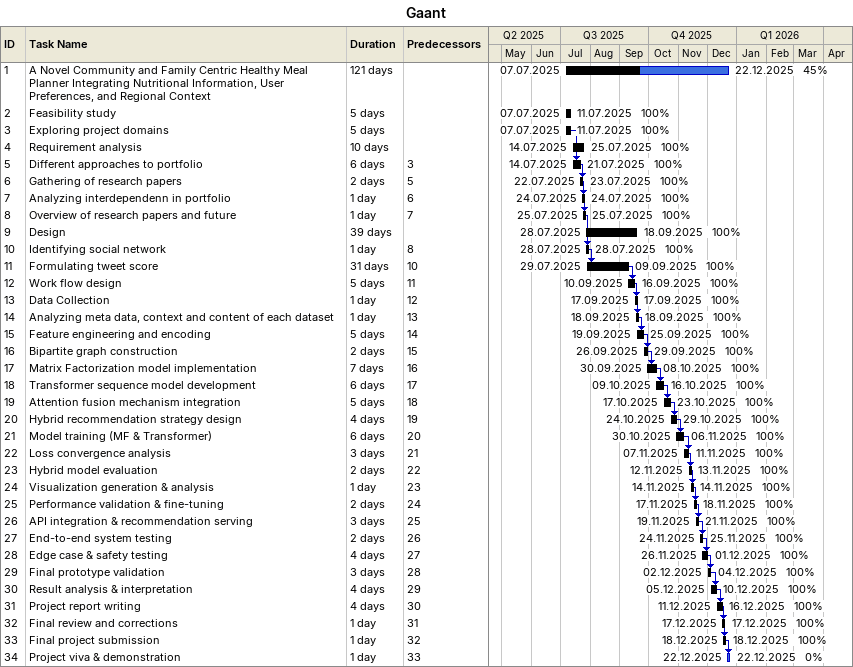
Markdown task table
Gaant

| ID | Task | Duration | Start | Finish | Predecessors | % complete |
|---|---|---|---|---|---|---|
| 1 | A Novel Community and Family Centric Healthy Meal Planner Integrating Nutritional Information, User Preferences, and Regional Context | 121d | 2025-07-07 | 2025-12-22 |  | 45 |
| 2 | Feasibility study | 5d | 2025-07-07 | 2025-07-11 |  | 100 |
| 3 | Exploring project domains | 5d | 2025-07-07 | 2025-07-11 |  | 100 |
| 4 | Requirement analysis | 10d | 2025-07-14 | 2025-07-25 |  | 100 |
| 5 | Different approaches to portfolio | 6d | 2025-07-14 | 2025-07-21 | 3 | 100 |
| 6 | Gathering of research papers | 2d | 2025-07-22 | 2025-07-23 | 5 | 100 |
| 7 | Analyzing interdependenn in portfolio | 1d | 2025-07-24 | 2025-07-24 | 6 | 100 |
| 8 | Overview of research papers and future | 1d | 2025-07-25 | 2025-07-25 | 7 | 100 |
| 9 | Design | 39d | 2025-07-28 | 2025-09-18 |  | 100 |
| 10 | Identifying social network | 1d | 2025-07-28 | 2025-07-28 | 8 | 100 |
| 11 | Formulating tweet score | 31d | 2025-07-29 | 2025-09-09 | 10 | 100 |
| 12 | Work flow design | 5d | 2025-09-10 | 2025-09-16 | 11 | 100 |
| 13 | Data Collection | 1d | 2025-09-17 | 2025-09-17 | 12 | 100 |
| 14 | Analyzing meta data, context and content of each dataset | 1d | 2025-09-18 | 2025-09-18 | 13 | 100 |
| 15 | Feature engineering and encoding | 5d | 2025-09-19 | 2025-09-25 | 14 | 100 |
| 16 | Bipartite graph construction | 2d | 2025-09-26 | 2025-09-29 | 15 | 100 |
| 17 | Matrix Factorization model implementation | 7d | 2025-09-30 | 2025-10-08 | 16 | 100 |
| 18 | Transformer sequence model development | 6d | 2025-10-09 | 2025-10-16 | 17 | 100 |
| 19 | Attention fusion mechanism integration | 5d | 2025-10-17 | 2025-10-23 | 18 | 100 |
| 20 | Hybrid recommendation strategy design | 4d | 2025-10-24 | 2025-10-29 | 19 | 100 |
| 21 | Model training (MF & Transformer) | 6d | 2025-10-30 | 2025-11-06 | 20 | 100 |
| 22 | Loss convergence analysis | 3d | 2025-11-07 | 2025-11-11 | 21 | 100 |
| 23 | Hybrid model evaluation | 2d | 2025-11-12 | 2025-11-13 | 22 | 100 |
| 24 | Visualization generation & analysis | 1d | 2025-11-14 | 2025-11-14 | 23 | 100 |
| 25 | Performance validation & fine-tuning | 2d | 2025-11-17 | 2025-11-18 | 24 | 100 |
| 26 | API integration & recommendation serving | 3d | 2025-11-19 | 2025-11-21 | 25 | 100 |
| 27 | End-to-end system testing | 2d | 2025-11-24 | 2025-11-25 | 26 | 100 |
| 28 | Edge case & safety testing | 4d | 2025-11-26 | 2025-12-01 | 27 | 100 |
| 29 | Final prototype validation | 3d | 2025-12-02 | 2025-12-04 | 28 | 100 |
| 30 | Result analysis & interpretation | 4d | 2025-12-05 | 2025-12-10 | 29 | 100 |
| 31 | Project report writing | 4d | 2025-12-11 | 2025-12-16 | 30 | 100 |
| 32 | Final review and corrections | 1d | 2025-12-17 | 2025-12-17 | 31 | 100 |
| 33 | Final project submission | 1d | 2025-12-18 | 2025-12-18 | 32 | 100 |
| 34 | Project viva & demonstration | 1d | 2025-12-22 | 2025-12-22 | 33 | 0 |
